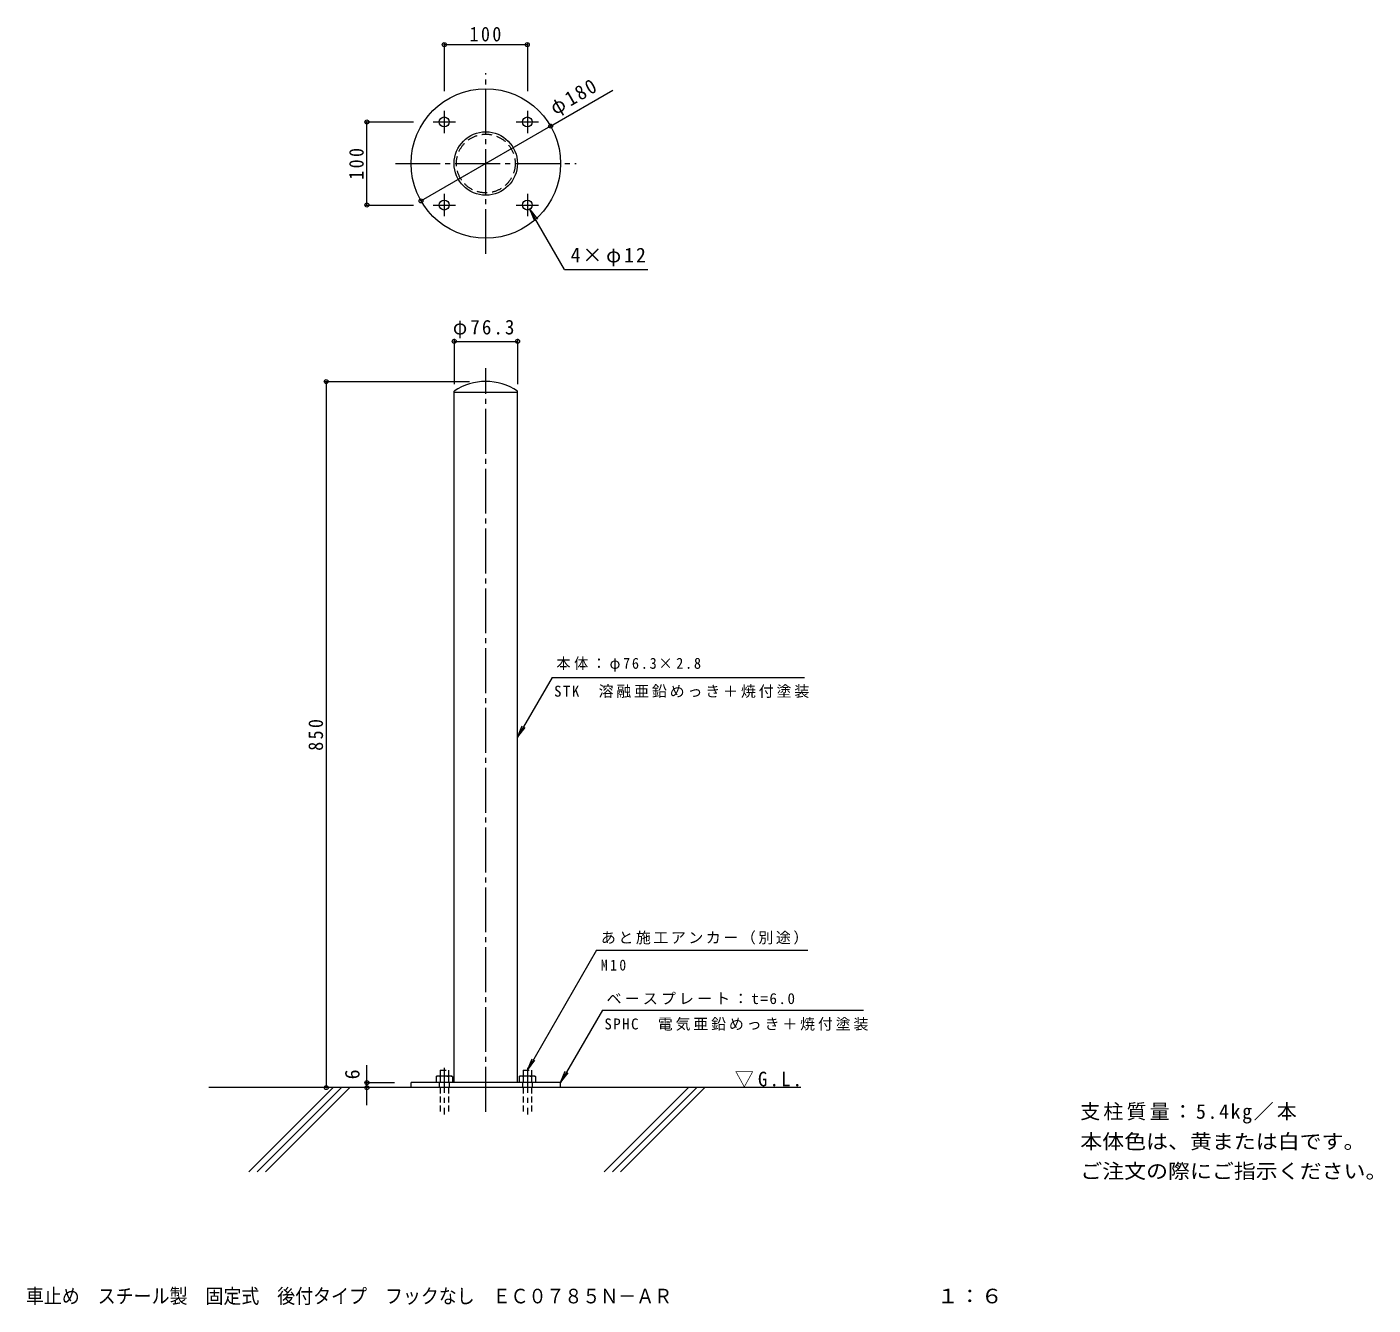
# Model space of a CAD drawing. Units: millimetres at full size, sheet at 1:6; some dimension numbers follow another scale. Extents: x -552 to 1068, y -818 to 721.
import ezdxf
from ezdxf.enums import TextEntityAlignment as Align

# ---------------------------------------------------------------- set-up
doc = ezdxf.new("R2010")
doc.units = ezdxf.units.MM
doc.header["$LTSCALE"] = 6
doc.header["$PDMODE"] = 32
doc.header["$PDSIZE"] = 4.8
for name, pattern in [('CHAIN1', [8, 5, -1, 1, -1]), ('CHAIN2', [12, 9, -1, 1, -1]), ('DASHED1', [1.8, 1.2, -0.6]), ('DASHED2', [3, 2, -1])]:
    doc.linetypes.add(name, pattern=pattern)
for name, color, linetype, lineweight in [('A-0_通り芯', 7, 'CHAIN2', 9), ('A-2_仕上', 3, 'Continuous', 9), ('A-4_文字', 7, 'Continuous', 9), ('A-5_建具', 7, 'Continuous', 9), ('A-6_間仕切', 6, 'Continuous', 5), ('A-A_インテリア', 7, 'CHAIN1', 9), ('A-B_衛生陶器', 2, 'DASHED1', 9)]:
    doc.layers.add(name, color=color, linetype=linetype, lineweight=lineweight)
doc.layers.add('F-5_F-5ﾚｲﾔ', color=2, linetype='Continuous')
doc.styles.add('ＭＳ ゴシック', font='')
doc.styles.get('ＭＳ ゴシック').set_extended_font_data('MS Gothic')

msp = doc.modelspace()

# ---------------------------------------------------------------- linework, layer by layer
at = {"layer": 'A-0_通り芯'}
for p, q in [((0, 447.842), (0, 665.359)), ((-108.758, 556.6), (108.758, 556.6)), ((0, -584.815), (0, 310.07))]:
    msp.add_line(p, q, dxfattribs=at)
at = {"layer": 'A-2_仕上'}
for p, q in [((-38.15, -549.815), (-38.15, 282.526)), ((-38.15, 281.185), (38.15, 281.185)), ((38.15, -549.815), (38.15, 282.526)), ((-90, -555.815), (-90, -549.815)), ((90, -555.815), (-90, -555.815))]:
    msp.add_line(p, q, dxfattribs=at)
at = {"layer": 'A-2_仕上', "linetype": 'DASHED1'}
for p, q in [((-56, -549.815), (-56, -555.815)), ((-44, -549.815), (-44, -555.815)), ((44, -549.815), (44, -555.815)), ((56, -549.815), (56, -555.815))]:
    msp.add_line(p, q, dxfattribs=at)
at = {"layer": 'A-2_仕上'}
msp.add_lwpolyline([(90, -555.815), (90, -549.815), (-90, -549.815)], dxfattribs=at)
for centre, radius in [((0, 556.6), 90), ((-50, 606.6), 6), ((50, 606.6), 6), ((0, 556.6), 38.15), ((-50, 506.6), 6), ((50, 506.6), 6)]:
    msp.add_circle(centre, radius, dxfattribs=at)
at = {"layer": 'A-2_仕上', "linetype": 'DASHED2'}
msp.add_circle((0, 556.6), 35.35, dxfattribs=at)
at = {"layer": 'A-2_仕上'}
msp.add_arc((0, 225.943), 68.243, 56.01092, 123.98908, dxfattribs=at)
at = {"layer": 'A-4_文字'}
for p, q in [((-50, 701.556), (-50, 643.6)), ((-50, 699.756), (50, 699.756)), ((50, 701.556), (50, 643.6)), ((77.942, 601.6), (152.954, 644.908)), ((-144.956, 606.6), (-87, 606.6)), ((-143.156, 506.6), (-143.156, 606.6)), ((77.942, 601.6), (-77.942, 511.6)), ((-144.956, 506.6), (-87, 506.6)), ((-38.067, 345.482), (-38.067, 290.826)), ((-38.067, 342.482), (38.233, 342.482)), ((38.233, 345.482), (38.233, 290.826)), ((-195.121, 294.185), (-19.753, 294.185)), ((-192.121, 294.185), (-192.121, -555.816)), ((-143.156, -549.816), (-143.156, -528.667)), ((-146.156, -549.816), (-109.753, -549.816)), ((-143.156, -555.816), (-143.156, -549.816)), ((-143.156, -576.964), (-143.156, -555.816))]:
    msp.add_line(p, q, dxfattribs=at)
for p in [(-50, 699.756), (50, 699.756), (-143.156, 606.6), (77.942, 601.6), (-143.156, 506.6), (-77.942, 511.6), (-38.067, 342.482), (38.233, 342.482), (-192.121, 294.185), (-143.156, -549.816), (-192.121, -555.816), (-143.156, -555.816)]:
    msp.add_point(p, dxfattribs=at)
at = {"layer": 'A-5_建具'}
for p, q in [((53, 501.404), (62.131, 489.504)), ((94.676, 429.22), (195.067, 429.22)), ((79.826, -61.938), (383.695, -61.938)), ((38.233, -134.123), (47.365, -122.222)), ((133.452, -390.272), (50, -534.815)), ((133.452, -390.272), (387.511, -390.272)), ((140.387, -462.543), (90, -549.815)), ((140.387, -462.543), (454.756, -462.543)), ((50, -534.815), (55.74, -520.957)), ((50, -534.815), (59.131, -522.914)), ((90, -549.815), (95.74, -535.957)), ((90, -549.815), (99.131, -537.914))]:
    msp.add_line(p, q, dxfattribs=at)
for points in [[(94.676, 429.22), (53, 501.404), (58.74, 487.546)], [(79.909, -61.938), (38.233, -134.123), (43.973, -120.265)]]:
    msp.add_lwpolyline(points, dxfattribs=at)
at = {"layer": 'A-6_間仕切'}
for p, q in [((379.272, -555.815), (-333.373, -555.815)), ((-183.58, -555.815), (-285.054, -657.289)), ((-173.68, -555.815), (-275.155, -657.289)), ((-163.781, -555.815), (-265.255, -657.289)), ((243.945, -555.815), (142.471, -657.289)), ((253.845, -555.815), (152.37, -657.289)), ((263.744, -555.815), (162.27, -657.289))]:
    msp.add_line(p, q, dxfattribs=at)
at = {"layer": 'A-A_インテリア'}
for p, q in [((-50, 620.1), (-50, 593.1)), ((50, 620.1), (50, 593.1)), ((-63.5, 606.6), (-36.5, 606.6)), ((36.5, 606.6), (63.5, 606.6)), ((-50, 520.1), (-50, 493.1)), ((50, 520.1), (50, 493.1)), ((-63.5, 506.6), (-36.5, 506.6)), ((36.5, 506.6), (63.5, 506.6)), ((-50, -532.003), (-50, -588.255)), ((50, -532.003), (50, -588.255))]:
    msp.add_line(p, q, dxfattribs=at)
at = {"layer": 'A-B_衛生陶器'}
for p, q in [((-59.815, -542.574), (-58.5, -541.815)), ((-59.815, -542.574), (-59.815, -549.815)), ((-41.5, -541.815), (-58.5, -541.815)), ((-55, -534.815), (-55, -541.815)), ((-55, -534.815), (-45, -534.815)), ((-54.907, -542.574), (-54.907, -549.815)), ((-45.093, -542.574), (-45.093, -549.815)), ((-45, -534.815), (-45, -541.815)), ((40.185, -542.574), (41.5, -541.815)), ((40.185, -542.574), (40.185, -549.815)), ((58.5, -541.815), (41.5, -541.815)), ((45, -534.815), (45, -541.815)), ((45, -534.815), (55, -534.815)), ((45.093, -542.574), (45.093, -549.815)), ((54.907, -542.574), (54.907, -549.815)), ((55, -534.815), (55, -541.815)), ((-55, -555.815), (-55, -584.815)), ((-45, -555.815), (-45, -584.815)), ((45, -555.815), (45, -584.815)), ((55, -555.815), (55, -584.815))]:
    msp.add_line(p, q, dxfattribs=at)
for points in [[(-41.5, -541.815), (-40.185, -542.574), (-40.185, -549.815), (-59.815, -549.815)], [(58.5, -541.815), (59.815, -542.574), (59.815, -549.815), (40.185, -549.815)]]:
    msp.add_lwpolyline(points, dxfattribs=at)
for centre, radius, start, end in [((-56.918, -547.591), 5.793, 94.38438, 120), ((-57.514, -546.654), 4.842, 57.42749, 88.18784), ((-50, -558.055), 16.241, 72.41188, 107.5881), ((-42.486, -546.654), 4.842, 91.81215, 122.57249), ((-43.082, -547.591), 5.793, 59.99998, 85.6156), ((43.082, -547.591), 5.793, 94.38438, 120), ((42.486, -546.654), 4.842, 57.42749, 88.18784), ((50, -558.055), 16.241, 72.41188, 107.5881), ((57.514, -546.654), 4.842, 91.81215, 122.57249), ((56.918, -547.591), 5.793, 59.99998, 85.6156)]:
    msp.add_arc(centre, radius, start, end, dxfattribs=at)

# ---------------------------------------------------------------- texts
at = {"layer": 'A-4_文字', "color": 2, "style": 'ＭＳ ゴシック'}
msp.add_text('6', height=17.6, rotation=90, dxfattribs=at).set_placement((-146.756, -545.844), align=Align.BOTTOM_LEFT)
at = {"layer": 'A-4_文字', "color": 2, "char_height": 17.6, "attachment_point": 7, "style": 'ＭＳ ゴシック'}
for s, insert in [('\\T1.27;\\W0.9;100', (-19.5, 703.356)), ('\\T1.22;\\W0.95;φ76.3', (-39.667, 346.082))]:
    msp.add_mtext(s, dxfattribs=dict(at, insert=insert))
for s, insert, rotation in [('\\T1.21;\\W0.95;φ180', (85.966, 610.39), 30), ('\\T1.27;\\W0.9;100', (-146.756, 537.1), 90), ('\\T1.27;\\W0.9;850', (-195.721, -150.315), 90)]:
    msp.add_mtext(s, dxfattribs=dict(at, insert=insert, rotation=rotation))
at = {"layer": 'A-5_建具', "color": 2, "char_height": 17.6, "attachment_point": 7, "style": 'ＭＳ ゴシック'}
for s, insert in [('\\T1.19;4×φ12', (102.067, 432.82)), ('\\T1.22;\\W0.95;▽G.L.', (299.772, -555.815)), ('\\T1.16;支柱質量：5.4kg／本', (715.583, -599.076))]:
    msp.add_mtext(s, dxfattribs=dict(at, insert=insert))
at = {"layer": 'A-5_建具', "char_height": 13.2, "attachment_point": 7, "style": 'ＭＳ ゴシック'}
for s, insert in [('\\T1.25;\\W0.95;本体：φ76.3×2.8', (84.885, -55.204)), ('\\T1.19;STK\u3000溶融亜鉛めっき＋焼付塗装', (82.195, -86.719)), ('\\T1.17;あと施工アンカー（別途）', (138.511, -383.537)), ('\\T1.38;\\W0.9;M10', (138.511, -415.052)), ('\\T1.21;ベースプレート：t=6.0', (145.446, -455.808)), ('\\T1.19;SPHC\u3000電気亜鉛めっき＋焼付塗装', (142.756, -487.324))]:
    msp.add_mtext(s, dxfattribs=dict(at, insert=insert))
at = {"layer": 'F-5_F-5ﾚｲﾔ', "style": 'ＭＳ ゴシック'}
for s, width, p in [('本体色は、黄または白です。', 1.1, (715.583, -634.705)), ('ご注文の際にご指示ください。', 1.1, (715.583, -670.387)), ('車止め\u3000スチール製\u3000固定式\u3000後付タイプ\u3000フックなし\u3000ＥＣ０７８５Ｎ－ＡＲ', 0.9, (-553.5, -820.795)), ('１：６', 1.1, (543, -820.752))]:
    msp.add_text(s, height=17.6, dxfattribs=dict(at, width=width)).set_placement(p, align=Align.BOTTOM_LEFT)

doc.saveas('drawing.dxf')
